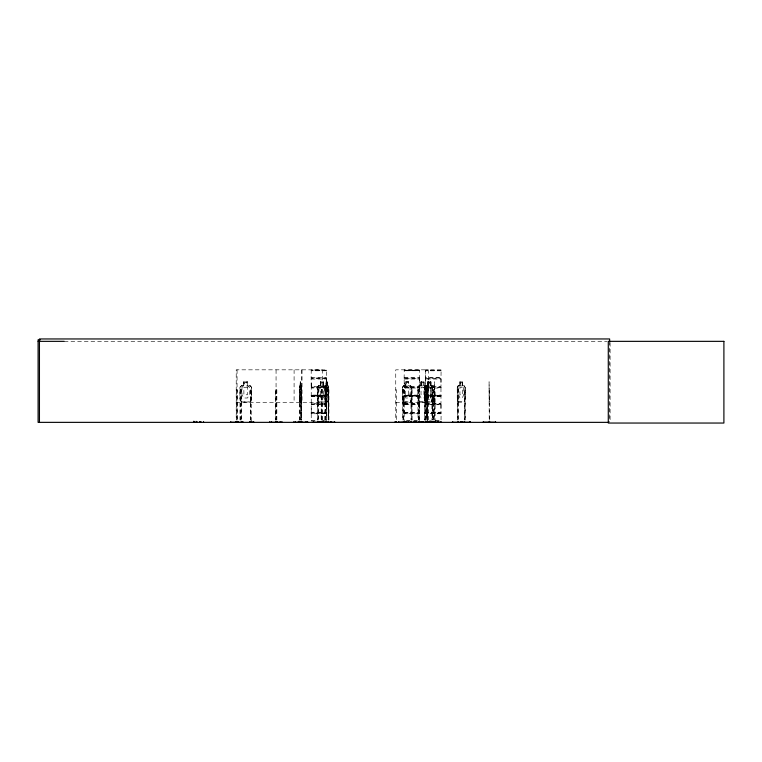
<?xml version="1.0" encoding="UTF-8"?>
<svg xmlns="http://www.w3.org/2000/svg" width="762" height="762" viewBox="0 0 762 762"><rect width="100%" height="100%" fill="white"/><g stroke="black" fill="none" stroke-linecap="round" stroke-linejoin="round"><path stroke-width="0.57" stroke-dasharray="3.81 2.86" d="M311.248 408.499L311.239 412.299L311.239 388.02L326.517 388.068L326.688 387.306L326.498 386.601L311.229 386.553L311.087 378.495L326.622 378.523L326.517 370.008M311.248 382.8L311.239 387.972M326.498 408.499L326.498 403.279L311.229 403.241M326.498 382.8L326.641 378.533M419.7 404.031L419.529 388.068L404.27 387.972L404.27 412.347L404.27 408.499M404.27 382.8L404.27 386.601L404.117 378.495L419.719 378.295L419.586 369.97L419.529 370.742L404.27 370.742L419.51 370.732M419.529 408.499L419.7 404.07M419.529 382.8L419.662 378.533M440.998 404.527L440.969 412.252L425.71 412.347L425.72 404.708L440.988 404.746L441.16 403.993M425.729 369.98L425.71 386.648L425.72 379.047M440.969 408.499L440.979 404.66M440.969 382.8L441.046 377.885L425.615 378.019M326.603 378.019L311.106 378.057L311.229 370.008L326.565 369.97M404.108 378.457L404.241 369.97L404.308 370.742M404.251 412.347L419.548 412.252L419.548 404.746L404.27 404.708M419.529 388.068L419.529 386.601L404.26 386.553L404.117 394.783L405.651 398.002L408.518 398.002L410.061 394.783L410.061 387.277L408.518 385.934L408.518 381.914M419.529 420.805L419.681 412.813L404.251 412.48M435.331 421.005L441.007 421.005L441.131 412.813L425.577 412.775L425.72 420.805M311.144 413.328L311.229 412.252L326.517 412.252L326.498 413.718L311.229 413.766L311.229 421.005L316.887 421.005M300.99 402.022L301.133 398.002L301.123 402.022L299.761 402.022L299.58 387.22L299.733 420.024M425.701 386.639L440.988 386.553L440.988 379.047L425.701 379.047M327.974 401.888L327.993 385.801M327.974 402.022L328.384 398.021M328.546 398.021L328.136 402.022L318.278 402.022M425.71 386.648L425.71 404.66M440.988 387.887L441.112 387.067L425.596 387.077M299.599 387.277L299.895 385.801M299.733 387.277L299.904 385.934M326.66 370.218L311.058 370.132L311.258 370.761L326.498 370.742L326.498 369.961M419.691 370.218L404.089 370.132L419.672 370.094M441.122 370.132L425.691 369.97M441.15 395.516L425.529 395.468L441.15 395.516L441.036 395.992L425.691 396.002L441.036 395.992M431.683 401.888L432.321 398.002M431.73 402.022L432.435 398.002L431.844 402.022M311.077 403.917L326.641 403.755M464.134 402.022L465.125 398.021L465.125 387.22L464.115 385.801M465.125 398.021L464.239 402.022L458.057 402.022L457.257 398.021L457.257 387.239L458.086 385.801L459.953 385.801M410.67 401.888L411.594 398.002M410.747 402.022L411.68 398.002L411.785 387.239L411.832 420.024M426.129 402.022L427.063 398.002L427.158 387.239L427.292 420.024M426.215 402.022L427.072 398.021M433.13 401.888L434.207 398.002L434.311 387.239L434.378 420.024M325.412 401.888L326.431 398.002L326.431 387.277L325.45 385.801M325.488 402.022L326.622 398.021M404.117 412.813L404.27 420.805M324.86 420.024L325.174 385.801M324.831 387.296L325.307 385.801M419.586 413.461L404.155 413.242M430.416 398.002L431.368 394.783L431.368 387.277L430.416 385.934L430.416 381.914M241.316 385.801L239.916 387.22L239.954 398.021L241.24 402.022L250.307 402.022L251.46 398.021L251.46 387.239L250.269 385.801L247.612 385.801L247.612 381.781L243.764 381.781L243.764 385.801M250.307 402.022L251.498 398.021M441.074 413.328L425.596 413.242M426.749 387.296L427.406 385.801M427.434 385.934L426.863 387.296L426.977 398.002M311.087 387.106L326.641 387.067M311.106 412.813L326.641 412.775M326.641 413.204L311.125 413.242L311.248 413.766M404.117 387.106L419.681 387.106M441.112 387.544L425.596 387.544M441.112 404.231L425.596 404.222M326.041 385.934L325.441 387.277L325.441 394.783L326.041 398.002L327.174 398.002L327.774 394.783L327.212 381.781M326.603 387.582L311.144 387.582M326.603 404.27L311.144 404.27M324.898 394.783L323.364 398.002L320.497 398.002L318.964 394.783L318.964 387.277L320.497 385.934M432.473 394.783L430.816 398.002L427.711 398.002L426.053 394.783L426.053 387.277L427.711 385.934L427.682 381.781M457.343 387.296L458.181 385.801M457.448 387.296L458.219 385.934M318.392 385.801L317.325 387.239L317.354 420.024M318.44 385.934L317.516 387.296L317.516 398.002M427.663 422.358L427.711 387.277L428.644 385.934L428.701 381.781M411.699 398.021L410.832 402.022L403.536 402.022L402.479 398.021L402.479 387.22L403.565 385.801L405.641 385.801M402.584 387.277L403.65 385.801M402.669 387.277L403.698 385.934M434.235 398.021L433.216 402.022L418.919 402.022L417.862 398.021L417.862 387.22L418.948 385.801L421.024 385.801M417.967 387.277L419.033 385.801M418.052 387.277L419.071 385.934M326.565 395.63L311.058 395.83L326.679 395.878L326.565 395.307L311.21 395.316L326.622 395.573M425.453 385.801L424.291 387.22L424.291 398.021L425.501 402.022M424.396 387.277L425.529 385.801M425.577 385.934L424.472 387.277L424.472 420.024M404.212 395.63L419.71 395.83L404.098 395.878L419.586 395.307L404.193 395.716M311.277 420.805L316.906 420.805M440.96 370.761L425.729 370.761L440.941 370.742M419.51 396.459L404.27 396.45L419.51 396.459L419.529 395.107L404.289 395.087L404.308 396.45M440.969 396.45L425.72 396.45L440.941 396.45M326.469 370.742L311.277 370.742M425.729 395.116L440.969 395.107M440.969 395.602L425.606 395.926M429.501 399.774L429.311 399.412M326.527 396.002L311.144 395.973M64.284 341.347L607.095 341.347M441.007 369.999L425.691 369.999L425.701 377.533L440.988 377.533L441.112 370.018M311.229 377.533L326.498 377.581M404.26 377.533L419.548 377.628M404.155 378.057L419.652 378.057M425.596 378.523L441.093 378.523M311.229 379.047L326.517 379.047L326.498 386.553M404.26 379.047L419.548 379.047L419.529 386.553M243.888 381.914L247.517 381.914L247.517 385.934L249.403 387.277L249.403 394.783L247.479 398.002L243.888 398.002L241.964 394.783L241.964 387.277L243.888 385.934L243.802 381.781M300.123 381.914L300.742 381.914M320.497 381.914L323.45 381.914M326.041 381.914L327.298 381.914M405.651 381.914L408.603 381.914M421.034 381.914L423.986 381.914M427.711 381.914L430.882 381.914M459.934 381.914L462.448 381.914M428.263 382.591L430.254 382.591L430.254 383.924L428.263 383.924M241.278 385.801L243.802 385.801M300.628 385.801L301.285 387.239L301.295 420.024M318.306 385.801L320.478 385.801M323.469 385.801L326.126 385.801M327.212 385.801L328.117 385.801L328.508 387.277M408.623 385.801L410.804 385.801L411.785 387.239M424.005 385.801L428.701 385.801M430.482 385.801L433.254 385.801M462.439 385.801L464.21 385.801M250.212 385.934L241.325 385.934L240.049 387.277L240.087 420.024M299.771 385.934L301.114 385.934M318.345 385.934L328.108 385.934M403.612 385.934L410.756 385.934M418.986 385.934L433.207 385.934M458.124 385.934L464.182 385.934M251.46 387.239L250.231 385.801M301.285 387.239L301.152 420.024M324.793 387.239L325.164 402.022M328.422 387.22L328.536 420.024M402.479 387.22L402.669 420.024M417.862 387.22L418.052 420.024M426.682 387.239L426.768 420.024M432.502 387.22L432.435 420.024M457.257 387.239L457.314 420.024M465.125 387.22L465.039 420.024M427.711 387.277L430.816 387.277L430.816 394.783L427.711 394.783L428.644 398.002M404.27 387.972L404.117 387.506L419.652 387.544M324.793 389.153L328.422 389.153M236.22 389.677L237.325 389.677L237.325 420.005M240.087 389.677L241.268 389.677L241.268 420.024M299.733 389.677L300.295 389.677M300.476 389.677L301.714 389.677M317.354 389.677L318.478 389.677L318.478 422.358M322.278 389.677L321.193 389.677L321.193 420.005M324.86 389.677L326.793 389.677L326.793 420.024M395.745 389.677L396.335 389.677L396.297 420.005M402.669 389.677L403.793 389.677L403.793 420.024M418.052 389.677L419.167 389.677L419.167 420.024M424.472 389.677L425.625 389.677M428.339 389.677L426.368 389.677L426.368 420.024M457.314 389.677L458.353 389.677L458.353 422.358M489.214 389.677L489.633 422.358M324.764 391.03L328.422 391.03M300.609 394.783L300.123 394.783L300.123 387.277L300.609 387.277L300.476 420.005M404.241 395.964L419.557 396.002M311.248 396.45L326.498 396.45L311.258 396.459L311.277 395.107L326.488 395.116M239.916 398.021L241.278 402.022M299.58 398.021L299.895 402.022M402.479 398.021L403.622 402.022M417.862 398.021L419.005 402.022M241.325 401.888L250.212 401.888M299.771 401.888L301.114 401.888M318.345 401.888L328.108 401.888M403.612 401.888L410.756 401.888M418.986 401.888L433.207 401.888M458.124 401.888L464.182 401.888M434.711 402.022L434.578 381.781L434.711 420.024M489.214 402.022L489.08 381.781L489.214 420.024M236.22 402.498L322.278 402.498M395.745 402.498L428.301 402.498M404.26 403.241L419.548 403.241M425.701 403.241L440.988 403.241L440.969 388.068L425.701 388.068L425.625 420.024M404.155 403.765L419.681 403.831M425.596 403.765L441.141 403.831M404.155 404.27L419.652 404.222M311.239 404.708L326.517 404.746M404.26 413.766L419.548 413.766M440.988 413.766L425.701 413.68M322.678 420.795L324.269 420.805M406.508 420.805L409.937 420.805M413.871 420.805L417.3 420.805M429.53 420.805L431.378 420.795M435.312 420.805L440.941 420.805M322.697 421.005L324.288 421.005M406.489 421.005L409.918 421.005M413.88 421.005L417.319 421.005M430.816 385.934L432.473 387.277L431.711 385.801M323.364 385.934L324.898 387.277M325.536 385.801L326.622 387.22L326.498 420.805M433.187 385.801L434.311 387.239M433.13 385.934L434.207 387.296M426.101 385.801L427.158 387.239M426.053 385.934L427.063 387.296M410.67 385.934L411.68 387.296M464.077 385.934L464.944 387.277M431.683 385.934L432.321 387.277L432.292 420.024M441.093 412.728L440.979 412.347M404.117 387.506L405.651 385.934L405.555 381.781L408.708 381.781L408.603 385.934M424.472 398.002L425.577 401.888M402.669 398.002L403.698 401.888M318.44 401.888L317.325 398.021L318.364 402.022M457.448 398.002L458.162 402.022M427.387 402.022L426.682 398.021L427.272 402.022M300.99 385.801L301.266 387.296M324.831 398.002L325.298 402.022M299.857 394.783L300.123 398.002L300.609 398.002L300.609 381.914M610.095 342.519L610.095 422.358M609.629 341.347L609.629 422.358M465.363 420.024L465.363 389.677L464.325 389.677L464.325 420.024M464.658 389.677L464.658 420.024M462.448 385.934L462.534 381.781L459.848 381.781L459.934 385.934L458.638 387.277L458.638 394.783L459.934 398.002L462.353 398.002L463.648 394.783L463.648 387.277L462.353 385.934L462.353 381.914M460.038 381.914L460.038 385.934M458.029 389.677L458.029 420.024M457.638 389.677L457.638 420.024M435.14 422.358L435.14 389.677L433.464 389.677L433.464 420.024M433.702 389.677L433.702 422.358M432.806 420.024L432.806 389.677L431.911 389.677L431.911 420.024M430.997 385.801L430.997 381.781L427.606 381.781L427.606 385.801M430.921 381.781L430.882 385.934M430.597 381.781L430.54 385.934M430.416 387.277L430.416 394.783M430.101 382.591L430.101 383.924M428.958 382.591L428.958 383.924M428.758 381.914L428.758 385.934M428.644 387.277L428.644 394.783M428.301 420.005L428.301 369.827L395.745 369.827L395.745 420.005M427.787 381.914L427.787 385.934M427.787 389.677L427.787 420.005M427.492 389.677L427.492 420.024M426.644 389.677L426.644 422.358M425.387 389.677L425.387 420.024M424.71 389.677L424.71 420.024M423.986 385.934L424.091 381.781L420.929 381.781L420.929 385.801M423.901 381.914L423.901 385.934L425.434 387.277L425.434 394.783L423.901 398.002L421.034 398.002L419.5 394.783L419.5 387.277L421.034 385.934L421.024 381.781M421.119 381.914L421.119 385.934M418.9 389.677L418.9 420.024M418.328 389.677L418.328 420.024M412.109 420.024L412.109 389.677L410.994 389.677L410.994 420.024M411.261 389.677L411.261 422.358M405.746 381.914L405.746 385.934M403.517 389.677L403.517 420.024M402.946 389.677L402.946 420.024M328.946 420.024L328.946 389.677L328.203 389.677L328.203 420.024M328.603 389.677L328.603 420.024M327.298 385.934L327.336 381.781L326.003 381.781L326.003 385.801M326.126 381.781L326.174 385.934M325.955 389.677L325.955 420.024M325.603 389.677L325.603 422.358M325.26 389.677L325.26 420.024M325.193 389.677L325.193 420.024M323.555 385.801L323.555 381.781L320.392 381.781L320.392 385.801M323.469 381.781L323.45 385.934M322.278 420.005L322.278 369.827L236.22 369.827L236.22 420.005M321.974 389.677L321.974 420.005M321.488 389.677L321.488 420.005M320.478 381.781L320.583 385.934M318.202 389.677L318.202 420.024M317.63 389.677L317.63 420.024M302.038 369.827L302.038 402.498M301.581 369.827L301.571 422.358M300.742 385.934L300.761 381.781L300.104 381.781L299.876 420.024M300.238 381.781L300.257 385.934M300.152 389.677L300.295 420.024M294.094 369.827L294.094 402.498M276.844 420.005L276.844 389.677L275.625 389.677L275.634 420.005M276.549 389.677L276.549 420.005M276.063 369.827L276.063 420.005M275.758 389.677L275.758 420.005M251.565 421.195L251.689 389.677L250.507 389.677L250.507 420.024M251.365 387.296L251.327 398.002M250.631 389.677L250.631 422.358M241.144 389.677L241.144 420.024M240.211 389.677L240.211 420.024M237.058 369.827L237.058 420.005M236.62 389.677L236.63 420.005M246.84 382.591L244.535 382.591L244.535 383.924L246.84 383.924L246.84 382.591M322.85 382.591L321.012 382.591L321.012 383.924L322.85 383.924L322.85 382.591M326.965 382.591L326.241 382.591L326.241 383.924L326.965 383.924L326.965 382.591M408.013 382.591L406.165 382.591L406.165 383.924L408.013 383.924L408.013 382.591M423.386 382.591L421.548 382.591L421.548 383.924L423.386 383.924L423.386 382.591M461.915 382.591L460.362 382.591L460.362 383.924L461.915 383.924L461.915 382.591M247.479 387.277L243.888 387.277L243.888 394.783L247.479 394.783L247.479 387.277M323.364 387.277L320.497 387.277L320.497 394.783L323.364 394.783L323.364 387.277M327.174 387.277L326.041 387.277L326.041 394.783L327.174 394.783L327.174 387.277M408.518 387.277L405.651 387.277L405.651 394.783L408.518 394.783L408.518 387.277M423.901 387.277L421.034 387.277L421.034 394.783L423.901 394.783L423.901 387.277M462.353 387.277L459.934 387.277L459.934 394.783L462.353 394.783L462.353 387.277"/><path stroke-width="1.14" d="M330.66 422.272L330.708 421.681M431.93 422.329L431.854 421.51M394.802 422.358L396.164 422.272M452.266 422.358L470.402 422.291M305.981 422.272L306 421.681M398.24 422.358L406.603 421.738M427.434 422.272L427.349 421.51M237.649 422.272L237.458 421.51M241.154 422.358L241.392 421.51M235.887 422.272L235.972 421.738M319.135 422.272L319.164 421.738L319.192 422.358M452.599 422.272L452.657 421.738L452.704 422.358M461.972 422.272L462.029 421.738L462.077 422.358M312.963 422.272L334.642 422.253M398.621 422.272L398.688 421.738L398.755 422.358M414.004 422.272L414.071 421.738L414.137 422.358M421.567 422.272L421.491 421.681M238.077 422.272L238.163 421.738M40.481 339.814L38.1 339.814L38.1 422.358L608.438 422.358M38.1 341.347L64.237 341.347M250.05 421.738L254.127 422.272M441.055 422.186L408.242 422.272M483.298 422.186L495.548 422.272L495.548 421.681M250.622 422.358L250.507 421.51M438.15 422.253L438.131 421.738M431.54 422.272L431.473 421.738M416.157 422.272L416.09 421.738M330.794 422.253L330.851 421.681M322.888 422.253L322.945 421.681M318.03 422.272L317.973 421.738M470.087 422.272L470.03 421.738M428.987 422.253L428.93 421.681M427.339 422.253L427.282 421.681M307.61 422.253L293.761 422.358L293.846 421.681M609.629 341.347L609.629 338.957L39.443 338.957L39.443 422.358M489.633 421.51L489.633 422.358M489.214 421.51L489.214 422.358M483.298 421.681L483.298 422.358M469.973 421.681L469.973 422.358M464.572 421.51L464.572 422.358M464.248 421.51L464.248 422.358M458.429 421.51L458.429 422.358M458.105 421.51L458.105 422.358M441.055 421.681L441.055 422.358M438.083 421.681L438.064 422.358M435.14 421.51L435.14 422.358M434.711 421.51L434.711 422.358M433.597 421.51L433.597 422.358M433.359 421.51L433.359 422.358M432.225 421.51L432.292 422.358M431.406 421.681L431.406 422.358M431.14 421.681L431.14 422.358M428.806 421.681L428.806 422.358M427.949 421.681L427.949 422.358L427.825 421.681M427.72 421.51L427.72 422.358M426.549 421.51L426.549 422.358M426.272 421.51L426.272 422.358M425.729 421.51L425.729 422.358M425.491 421.51L425.491 422.358M423.501 421.681L423.501 422.358M422.043 421.681L422.043 422.358M421.024 421.681L421.024 422.358M419.271 421.51L419.271 422.358M418.995 421.51L418.995 422.358M416.023 421.681L416.023 422.358M411.166 421.51L411.166 422.358M410.889 421.51L410.889 422.358M408.118 421.681L408.118 422.358M406.67 421.681L406.67 422.358M404.993 421.338L404.993 422.358M403.889 421.51L403.889 422.358M403.603 421.338L403.612 422.358M396.354 421.51L396.392 422.358M396.25 421.681L396.25 422.358M395.145 421.681L395.145 422.358M334.613 421.681L334.613 422.358M328.565 421.51L328.565 422.358M328.165 421.51L328.165 422.358M326.517 421.681L326.517 422.358M325.85 421.51L325.85 422.358M325.641 421.51L325.584 422.358M325.241 421.51L325.241 422.358M322.802 421.681L322.802 422.358M321.907 421.338L321.907 422.358M321.393 421.51L321.354 422.358M321.097 421.51L321.097 422.358M318.573 421.51L318.573 422.358M318.297 421.51L318.297 422.358M317.906 421.681L317.906 422.358M313.439 421.681L313.439 422.358M301.562 421.51L301.562 422.358M301.133 421.51L301.133 422.358M300.342 421.51L300.314 422.358M299.895 421.51L299.895 422.358M299.771 421.338L299.771 422.358M298.38 421.338L298.38 422.358M295.446 421.681L295.446 422.358M281.969 421.681L281.969 422.358L269.71 422.329L269.719 421.681M280.121 421.681L280.121 422.358M276.939 421.51L276.939 422.358M276.635 421.51L276.635 422.358M276.054 421.51L276.063 422.358M275.673 421.338L275.644 422.358M271.51 421.681L271.51 422.358M253.527 421.681L253.527 422.358M250.384 421.51L250.384 422.358M249.965 421.681L249.965 422.358M242.973 421.681L242.964 422.358L230.715 422.329L230.715 421.681M241.802 421.681L241.802 422.358M238.239 421.681L238.239 422.358M236.972 421.338L237.058 422.358M236.62 421.51L236.639 422.358M236.058 421.681L236.134 422.358M203.53 421.681L203.53 422.358M200.987 421.681L200.987 422.358M200.292 421.681L200.292 422.358M199.644 421.681L199.644 422.358M197.053 421.681L197.053 422.358M196.12 421.338L196.12 422.358M193.977 421.338L193.977 422.358M193.739 421.338L193.739 422.358M723.9 341.347L608.286 341.347L608.286 423.043L723.9 423.043L723.9 341.347M460.705 422.272L460.658 421.738L460.6 422.358M307.686 422.358L307.61 421.738L307.6 422.358M301.742 422.358L301.742 421.681L301.666 422.358"/></g></svg>
